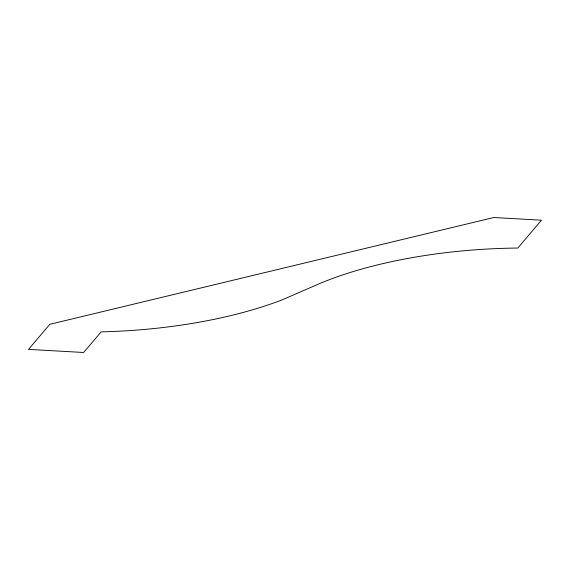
<?xml version="1.0" encoding="UTF-8"?>
<svg xmlns="http://www.w3.org/2000/svg" width="570" height="570" viewBox="0 0 570 570"><rect width="100%" height="100%" fill="white"/><g stroke="black" fill="none" stroke-linecap="round" stroke-linejoin="round"><path stroke-width="0.85" d="M49.854 324.294L28.5 349.396L83.626 352.481L101.168 331.861A233.401 82.5 -3.7 0 0 282.321 299.77L317.112 284.679A233.301 82.465 -3.7 0 1 517.795 248.05L541.5 220.191L493.77 217.519L49.854 324.294"/></g></svg>
